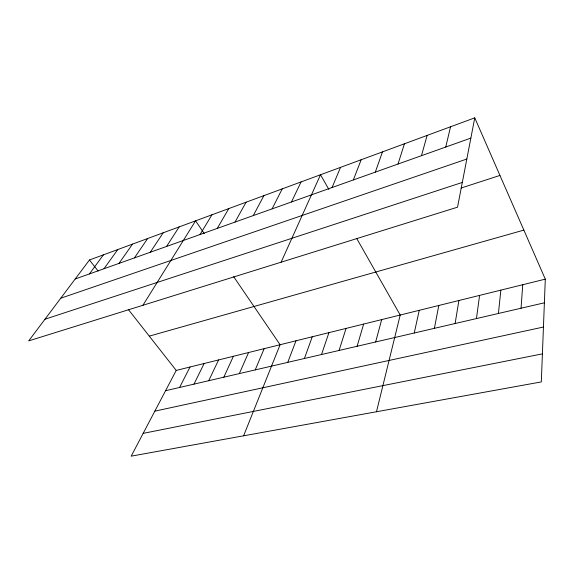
<?xml version="1.0" encoding="UTF-8"?>
<svg xmlns="http://www.w3.org/2000/svg" width="574" height="574" viewBox="0 0 574 574"><rect width="100%" height="100%" fill="white"/><g stroke="black" fill="none" stroke-linecap="round" stroke-linejoin="round"><path stroke-width="0.86" d="M545.3 279.143L541.318 381.918L131.188 456.158L176.225 370.417L545.3 279.143L474.763 117.842L89.458 259.993L28.7 340.891L457.543 207.178L474.763 117.842M521.049 308.224L522.749 284.718M498.419 313.476L500.851 290.135M476.449 318.577L479.577 295.395M455.117 323.528L458.899 300.511M434.396 328.335L438.794 305.483M414.256 333.006L419.235 310.319M445.747 147.037L450.547 126.775M376.487 411.752L400.207 315.026L356.662 238.382M375.64 341.968L381.681 319.61M421.474 155.683L427.121 135.421M357.114 346.266L363.636 324.066M398.012 164.035L404.433 143.787M339.083 350.456L346.065 328.414M321.526 354.524L328.945 332.647M375.317 172.121L382.463 151.895M304.421 358.492L312.249 336.78M287.761 362.359L295.976 340.805M353.34 179.942L361.175 159.744M243.598 435.81L280.098 344.73L233.64 276.639M255.215 369.914L264.148 348.676M332.066 187.519L340.533 167.364M239.322 373.602L248.585 352.522M281.117 262.182L320.514 174.747L328.845 189.413M223.824 377.197L233.403 356.275M208.721 380.706L218.594 359.941M291.463 201.976L301.077 181.922M193.976 384.128L204.136 363.514M272.083 208.879L282.214 188.882M179.597 387.464L190.016 367.008M253.278 215.58L263.889 195.641M235.017 222.081L246.088 202.206M217.288 228.395L228.775 208.592M200.061 234.529L211.942 214.805M142.919 305.275L195.569 220.847L204.265 233.589M166.553 246.461L179.16 226.902M150.259 252.266L163.188 232.793M134.409 257.905L147.654 238.526M118.997 263.394L132.522 244.108M104.002 268.732L117.792 249.539M89.4 273.934L103.442 254.834M75.187 278.993L470.859 138.097M60.751 298.215L466.827 159.027M44.973 319.216L462.314 182.432M461.022 188.057L499.947 175.436M149.29 336.134L523.854 230.102M165.556 390.722L544.382 302.807M154.822 411.156L543.442 327.037M143.156 433.37L542.401 353.864M89.458 259.993L98.161 271.072M128.275 309.393L176.225 370.417"/></g></svg>
